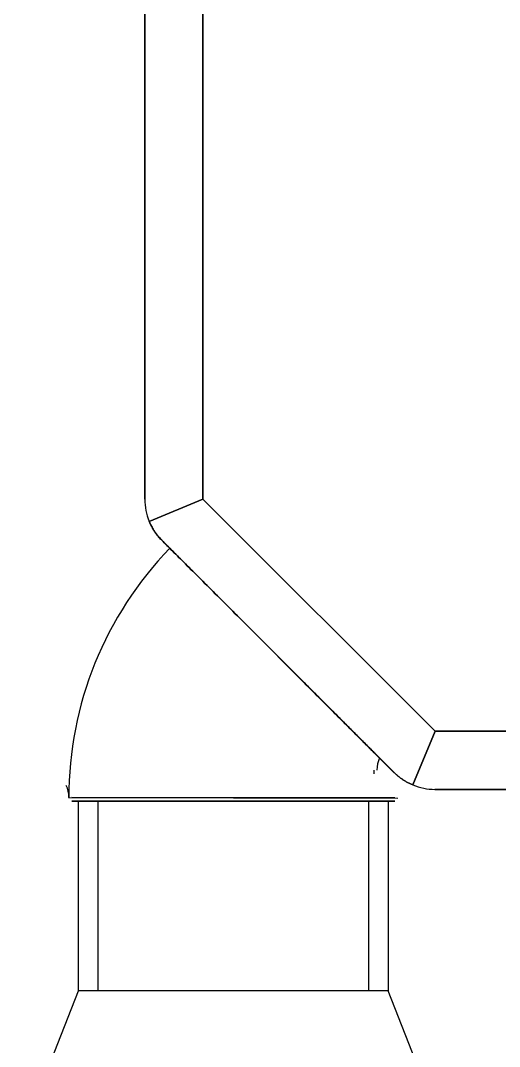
# Model space of a CAD drawing. Header units: millimetres. Extents: x 441156 to 441876, y 4514765 to 4515211.
# Drawn here: x 441308.6171 to 441308.7409, y 4515040.5514 to 4515040.8165 of the extents above; entities that cross this region are included whole.
import ezdxf

# ---------------------------------------------------------------- set-up
doc = ezdxf.new("R2010")
doc.units = ezdxf.units.MM
doc.layers.add('Instalaciones_ventilación_extracción', color=86, linetype='Continuous', lineweight=25)

msp = doc.modelspace()

# ---------------------------------------------------------------- linework, layer by layer
at = {"layer": 'Instalaciones_ventilación_extracción'}
for p, q in [((441308.6492428565, 4515040.692801679, -5.307373326944943e-07), (441308.6492428565, 4515040.952801679, -5.307373326944943e-07)), ((441308.6492428565, 4515040.952801679, -5.307373326944943e-07), (441308.6492428565, 4515040.692801679, -5.307373326944943e-07)), ((441308.6642428561, 4515040.692807577, -5.307373326944943e-07), (441308.6642428561, 4515040.952795782, -5.307373326944943e-07)), ((441308.6642428561, 4515040.952795782, -5.307373326944943e-07), (441308.6642428561, 4515040.692807577, -5.307373326944943e-07)), ((441308.6642428561, 4515040.692807577, -5.307373326944943e-07), (441308.6503825792, 4515040.687066462, -5.307373326944943e-07)), ((441308.6503825792, 4515040.687066462, -5.307373326944943e-07), (441308.6642428561, 4515040.692807577, -5.307373326944943e-07)), ((441308.7242487529, 4515040.632801679, -5.307373326944943e-07), (441308.6642428561, 4515040.692807577, -5.307373326944943e-07)), ((441308.6642428561, 4515040.692807577, -5.307373326944943e-07), (441308.7242487529, 4515040.632801679, -5.307373326944943e-07)), ((441308.6503357514, 4515040.687180951, -5.307373326944943e-07), (441308.6503320895, 4515040.687190031, -5.307373326944943e-07)), ((441308.6503320895, 4515040.687190031, -5.307373326944943e-07), (441308.6503369724, 4515040.687177946, -5.307373326944943e-07)), ((441308.650346768, 4515040.687153745, -5.307373326944943e-07), (441308.6503357514, 4515040.687180951, -5.307373326944943e-07)), ((441308.6503369724, 4515040.687177946, -5.307373326944943e-07), (441308.650351651, 4515040.687141752, -5.307373326944943e-07)), ((441308.6503652315, 4515040.687108533, -5.307373326944943e-07), (441308.650346768, 4515040.687153745, -5.307373326944943e-07)), ((441308.650351651, 4515040.687141752, -5.307373326944943e-07), (441308.6503762938, 4515040.687081663, -5.307373326944943e-07)), ((441308.6503912629, 4515040.6870455, -5.307373326944943e-07), (441308.6503652315, 4515040.687108533, -5.307373326944943e-07)), ((441308.6503762938, 4515040.687081663, -5.307373326944943e-07), (441308.650411115, 4515040.686997938, -5.307373326944943e-07)), ((441308.6503825811, 4515040.687066465, -5.307373326944943e-07), (441308.6504674497, 4515040.686865492, -5.307373326944943e-07)), ((441308.6504674497, 4515040.686865492, -5.307373326944943e-07), (441308.6503825811, 4515040.687066465, -5.307373326944943e-07)), ((441308.6504250308, 4515040.686964826, -5.307373326944943e-07), (441308.6503912629, 4515040.6870455, -5.307373326944943e-07)), ((441308.650411115, 4515040.686997938, -5.307373326944943e-07), (441308.650456327, 4515040.68689105, -5.307373326944943e-07)), ((441308.6504665808, 4515040.686866819, -5.307373326944943e-07), (441308.6504250308, 4515040.686964826, -5.307373326944943e-07)), ((441308.650456327, 4515040.68689105, -5.307373326944943e-07), (441308.650512387, 4515040.686761671, -5.307373326944943e-07)), ((441308.6505163088, 4515040.686752027, -5.307373326944943e-07), (441308.6504665808, 4515040.686866819, -5.307373326944943e-07)), ((441308.6504674497, 4515040.686865492, -5.307373326944943e-07), (441308.6505546234, 4515040.686667203, -5.307373326944943e-07)), ((441308.6505546234, 4515040.686667203, -5.307373326944943e-07), (441308.6504674497, 4515040.686865492, -5.307373326944943e-07)), ((441308.650512387, 4515040.686761671, -5.307373326944943e-07), (441308.650579892, 4515040.686610486, -5.307373326944943e-07)), ((441308.6505745975, 4515040.686620954, -5.307373326944943e-07), (441308.6505163088, 4515040.686752027, -5.307373326944943e-07)), ((441308.6505546234, 4515040.686667203, -5.307373326944943e-07), (441308.6506441011, 4515040.686471418, -5.307373326944943e-07)), ((441308.6506441011, 4515040.686471418, -5.307373326944943e-07), (441308.6505546234, 4515040.686667203, -5.307373326944943e-07)), ((441308.6506418734, 4515040.686474134, -5.307373326944943e-07), (441308.6505745975, 4515040.686620954, -5.307373326944943e-07)), ((441308.650579892, 4515040.686610486, -5.307373326944943e-07), (441308.6506593907, 4515040.686438215, -5.307373326944943e-07)), ((441308.6507185492, 4515040.686312101, -5.307373326944943e-07), (441308.6506418734, 4515040.686474134, -5.307373326944943e-07)), ((441308.6506441011, 4515040.686471418, -5.307373326944943e-07), (441308.6507357153, 4515040.686278272, -5.307373326944943e-07)), ((441308.6507357153, 4515040.686278272, -5.307373326944943e-07), (441308.6506441011, 4515040.686471418, -5.307373326944943e-07)), ((441308.6506593907, 4515040.686438215, -5.307373326944943e-07), (441308.650751477, 4515040.686245527, -5.307373326944943e-07)), ((441308.6508050206, 4515040.686135404, -5.307373326944943e-07), (441308.6507185492, 4515040.686312101, -5.307373326944943e-07)), ((441308.6507357153, 4515040.686278272, -5.307373326944943e-07), (441308.6508293272, 4515040.686087904, -5.307373326944943e-07)), ((441308.6508293272, 4515040.686087904, -5.307373326944943e-07), (441308.6507357153, 4515040.686278272, -5.307373326944943e-07)), ((441308.650751477, 4515040.686245527, -5.307373326944943e-07), (441308.6508565954, 4515040.686033475, -5.307373326944943e-07)), ((441308.6509017152, 4515040.685944547, -5.307373326944943e-07), (441308.6508050206, 4515040.686135404, -5.307373326944943e-07)), ((441308.6508293272, 4515040.686087904, -5.307373326944943e-07), (441308.650924771, 4515040.685900465, -5.307373326944943e-07)), ((441308.650924771, 4515040.685900465, -5.307373326944943e-07), (441308.6508293272, 4515040.686087904, -5.307373326944943e-07)), ((441308.6508565954, 4515040.686033475, -5.307373326944943e-07), (441308.6509749116, 4515040.685804258, -5.307373326944943e-07)), ((441308.6510090147, 4515040.68574008, -5.307373326944943e-07), (441308.6509017152, 4515040.685944547, -5.307373326944943e-07)), ((441308.650924771, 4515040.685900465, -5.307373326944943e-07), (441308.6510218931, 4515040.685716107, -5.307373326944943e-07)), ((441308.6510218931, 4515040.685716107, -5.307373326944943e-07), (441308.650924771, 4515040.685900465, -5.307373326944943e-07)), ((441308.6509749116, 4515040.685804258, -5.307373326944943e-07), (441308.651106961, 4515040.685559263, -5.307373326944943e-07)), ((441308.6511273775, 4515040.685522595, -5.307373326944943e-07), (441308.6510090147, 4515040.68574008, -5.307373326944943e-07)), ((441308.6510218931, 4515040.685716107, -5.307373326944943e-07), (441308.6511205565, 4515040.685534971, -5.307373326944943e-07)), ((441308.6511205565, 4515040.685534971, -5.307373326944943e-07), (441308.6510218931, 4515040.685716107, -5.307373326944943e-07)), ((441308.651106961, 4515040.685559263, -5.307373326944943e-07), (441308.6512533239, 4515040.685299832, -5.307373326944943e-07)), ((441308.6511205565, 4515040.685534971, -5.307373326944943e-07), (441308.6512205786, 4515040.685357206, -5.307373326944943e-07)), ((441308.6512205786, 4515040.685357206, -5.307373326944943e-07), (441308.6511205565, 4515040.685534971, -5.307373326944943e-07)), ((441308.6512573668, 4515040.685292982, -5.307373326944943e-07), (441308.6511273775, 4515040.685522595, -5.307373326944943e-07)), ((441308.6512205786, 4515040.685357206, -5.307373326944943e-07), (441308.6513217901, 4515040.685182936, -5.307373326944943e-07)), ((441308.6513217901, 4515040.685182936, -5.307373326944943e-07), (441308.6512205786, 4515040.685357206, -5.307373326944943e-07)), ((441308.6512533239, 4515040.685299832, -5.307373326944943e-07), (441308.6514145936, 4515040.685027234, -5.307373326944943e-07)), ((441308.6513996096, 4515040.685052015, -5.307373326944943e-07), (441308.6512573668, 4515040.685292982, -5.307373326944943e-07)), ((441308.6513217901, 4515040.685182936, -5.307373326944943e-07), (441308.6514239935, 4515040.685012266, -5.307373326944943e-07)), ((441308.6514239935, 4515040.685012266, -5.307373326944943e-07), (441308.6513217901, 4515040.685182936, -5.307373326944943e-07)), ((441308.6515547456, 4515040.684800489, -5.307373326944943e-07), (441308.6513996096, 4515040.685052015, -5.307373326944943e-07)), ((441308.6514145936, 4515040.685027234, -5.307373326944943e-07), (441308.6515913363, 4515040.68474281, -5.307373326944943e-07)), ((441308.6514239935, 4515040.685012266, -5.307373326944943e-07), (441308.6515269437, 4515040.684845304, -5.307373326944943e-07)), ((441308.6515269437, 4515040.684845304, -5.307373326944943e-07), (441308.6514239935, 4515040.685012266, -5.307373326944943e-07)), ((441308.6515269437, 4515040.684845304, -5.307373326944943e-07), (441308.6516304751, 4515040.684682188, -5.307373326944943e-07)), ((441308.6516304751, 4515040.684682188, -5.307373326944943e-07), (441308.6515269437, 4515040.684845304, -5.307373326944943e-07)), ((441308.6517233708, 4515040.684539182, -5.307373326944943e-07), (441308.6515547456, 4515040.684800489, -5.307373326944943e-07)), ((441308.6515913363, 4515040.68474281, -5.307373326944943e-07), (441308.651784162, 4515040.684447858, -5.307373326944943e-07)), ((441308.6516304751, 4515040.684682188, -5.307373326944943e-07), (441308.6517343567, 4515040.684523008, -5.307373326944943e-07)), ((441308.6517343567, 4515040.684523008, -5.307373326944943e-07), (441308.6516304751, 4515040.684682188, -5.307373326944943e-07)), ((441308.6519061252, 4515040.684268857, -5.307373326944943e-07), (441308.6517233708, 4515040.684539182, -5.307373326944943e-07)), ((441308.6517343567, 4515040.684523008, -5.307373326944943e-07), (441308.651838391, 4515040.684367887, -5.307373326944943e-07)), ((441308.651838391, 4515040.684367887, -5.307373326944943e-07), (441308.6517343567, 4515040.684523008, -5.307373326944943e-07)), ((441308.651784162, 4515040.684447858, -5.307373326944943e-07), (441308.65199365, 4515040.684143675, -5.307373326944943e-07)), ((441308.651838391, 4515040.684367887, -5.307373326944943e-07), (441308.6519423648, 4515040.684216917, -5.307373326944943e-07)), ((441308.6519423648, 4515040.684216917, -5.307373326944943e-07), (441308.651838391, 4515040.684367887, -5.307373326944943e-07)), ((441308.6521036345, 4515040.683990293, -5.307373326944943e-07), (441308.6519061252, 4515040.684268857, -5.307373326944943e-07)), ((441308.6519423648, 4515040.684216917, -5.307373326944943e-07), (441308.6520467046, 4515040.684069394, -5.307373326944943e-07)), ((441308.6520467046, 4515040.684069394, -5.307373326944943e-07), (441308.6519423648, 4515040.684216917, -5.307373326944943e-07)), ((441308.65199365, 4515040.684143675, -5.307373326944943e-07), (441308.6522203795, 4515040.683831587, -5.307373326944943e-07)), ((441308.6520467046, 4515040.684069394, -5.307373326944943e-07), (441308.652151456, 4515040.683924985, -5.307373326944943e-07)), ((441308.652151456, 4515040.683924985, -5.307373326944943e-07), (441308.6520467046, 4515040.684069394, -5.307373326944943e-07)), ((441308.6523165255, 4515040.683704282, -5.307373326944943e-07), (441308.6521036345, 4515040.683990293, -5.307373326944943e-07)), ((441308.652151456, 4515040.683924985, -5.307373326944943e-07), (441308.6522563444, 4515040.683783918, -5.307373326944943e-07)), ((441308.6522563444, 4515040.683783918, -5.307373326944943e-07), (441308.652151456, 4515040.683924985, -5.307373326944943e-07)), ((441308.6522203795, 4515040.683831587, -5.307373326944943e-07), (441308.6524649169, 4515040.683512892, -5.307373326944943e-07)), ((441308.6522563444, 4515040.683783918, -5.307373326944943e-07), (441308.6523610502, 4515040.68364639, -5.307373326944943e-07)), ((441308.6523610502, 4515040.68364639, -5.307373326944943e-07), (441308.6522563444, 4515040.683783918, -5.307373326944943e-07)), ((441308.6525454986, 4515040.68341168, -5.307373326944943e-07), (441308.6523165255, 4515040.683704282, -5.307373326944943e-07)), ((441308.6523610502, 4515040.68364639, -5.307373326944943e-07), (441308.652465268, 4515040.683512663, -5.307373326944943e-07)), ((441308.652465268, 4515040.683512663, -5.307373326944943e-07), (441308.6523610502, 4515040.68364639, -5.307373326944943e-07)), ((441308.6524649169, 4515040.683512892, -5.307373326944943e-07), (441308.6527278721, 4515040.683188901, -5.307373326944943e-07)), ((441308.652465268, 4515040.683512663, -5.307373326944943e-07), (441308.6525687072, 4515040.683382917, -5.307373326944943e-07)), ((441308.6525687072, 4515040.683382917, -5.307373326944943e-07), (441308.652465268, 4515040.683512663, -5.307373326944943e-07)), ((441308.652791257, 4515040.683113492, -5.307373326944943e-07), (441308.6525454986, 4515040.68341168, -5.307373326944943e-07)), ((441308.6525687072, 4515040.683382917, -5.307373326944943e-07), (441308.6526710484, 4515040.683257398, -5.307373326944943e-07)), ((441308.6526710484, 4515040.683257398, -5.307373326944943e-07), (441308.6525687072, 4515040.683382917, -5.307373326944943e-07)), ((441308.6526710484, 4515040.683257398, -5.307373326944943e-07), (441308.6527720466, 4515040.683136258, -5.307373326944943e-07)), ((441308.6527720466, 4515040.683136258, -5.307373326944943e-07), (441308.6526710484, 4515040.683257398, -5.307373326944943e-07)), ((441308.6527278721, 4515040.683188901, -5.307373326944943e-07), (441308.6530098235, 4515040.682860914, -5.307373326944943e-07)), ((441308.6527720466, 4515040.683136258, -5.307373326944943e-07), (441308.6528716711, 4515040.683019239, -5.307373326944943e-07)), ((441308.6528716711, 4515040.683019239, -5.307373326944943e-07), (441308.6527720466, 4515040.683136258, -5.307373326944943e-07)), ((441308.653054486, 4515040.682810651, -5.307373326944943e-07), (441308.652791257, 4515040.683113492, -5.307373326944943e-07)), ((441308.6528716711, 4515040.683019239, -5.307373326944943e-07), (441308.6529698911, 4515040.682906217, -5.307373326944943e-07)), ((441308.6529698911, 4515040.682906217, -5.307373326944943e-07), (441308.6528716711, 4515040.683019239, -5.307373326944943e-07)), ((441308.6529698911, 4515040.682906217, -5.307373326944943e-07), (441308.653066419, 4515040.682797315, -5.307373326944943e-07)), ((441308.653066419, 4515040.682797315, -5.307373326944943e-07), (441308.6529698911, 4515040.682906217, -5.307373326944943e-07)), ((441308.6530098235, 4515040.682860914, -5.307373326944943e-07), (441308.6533120088, 4515040.682529554, -5.307373326944943e-07)), ((441308.6533359195, 4515040.682504163, -5.307373326944943e-07), (441308.653054486, 4515040.682810651, -5.307373326944943e-07)), ((441308.653066419, 4515040.682797315, -5.307373326944943e-07), (441308.6531603056, 4515040.682693418, -5.307373326944943e-07)), ((441308.6531603056, 4515040.682693418, -5.307373326944943e-07), (441308.653066419, 4515040.682797315, -5.307373326944943e-07)), ((441308.6531603056, 4515040.682693418, -5.307373326944943e-07), (441308.6532508665, 4515040.682594999, -5.307373326944943e-07)), ((441308.6532508665, 4515040.682594999, -5.307373326944943e-07), (441308.6531603056, 4515040.682693418, -5.307373326944943e-07)), ((441308.6532508665, 4515040.682594999, -5.307373326944943e-07), (441308.6533353552, 4515040.682504773, -5.307373326944943e-07)), ((441308.6533353552, 4515040.682504773, -5.307373326944943e-07), (441308.6532508665, 4515040.682594999, -5.307373326944943e-07)), ((441308.6533120088, 4515040.682529554, -5.307373326944943e-07), (441308.653636258, 4515040.682195081, -5.307373326944943e-07)), ((441308.6533353552, 4515040.682504773, -5.307373326944943e-07), (441308.6533891269, 4515040.682448102, -5.307373326944943e-07)), ((441308.6533891269, 4515040.682448102, -5.307373326944943e-07), (441308.6533353552, 4515040.682504773, -5.307373326944943e-07)), ((441308.653636258, 4515040.682195081, -5.307373326944943e-07), (441308.6533359195, 4515040.682504163, -5.307373326944943e-07)), ((441308.6533891213, 4515040.682448108, -5.307373326944943e-07), (441308.7138892849, 4515040.621947944, -5.307373326944943e-07)), ((441308.7138892849, 4515040.621947944, -5.307373326944943e-07), (441308.6533891213, 4515040.682448108, -5.307373326944943e-07)), ((441308.6536362543, 4515040.682195078, -5.307373326944943e-07), (441308.7136362539, 4515040.622195077, -5.307373326944943e-07)), ((441308.7136362539, 4515040.622195077, -5.307373326944943e-07), (441308.6536362543, 4515040.682195078, -5.307373326944943e-07)), ((441308.6539549231, 4515040.681876416, -5.307373326944943e-07), (441308.6536363651, 4515040.682194959, -5.307373326944943e-07)), ((441308.6536363651, 4515040.682194959, -5.307373326944943e-07), (441308.6539549231, 4515040.681876416, -5.307373326944943e-07)), ((441308.6542852912, 4515040.681546033, -5.307373326944943e-07), (441308.6539549231, 4515040.681876416, -5.307373326944943e-07)), ((441308.6539549231, 4515040.681876416, -5.307373326944943e-07), (441308.6542852912, 4515040.681546033, -5.307373326944943e-07)), ((441308.6546269506, 4515040.681204374, -5.307373326944943e-07), (441308.6542852912, 4515040.681546033, -5.307373326944943e-07)), ((441308.6542852912, 4515040.681546033, -5.307373326944943e-07), (441308.6546269506, 4515040.681204374, -5.307373326944943e-07)), ((441308.6549792755, 4515040.680852064, -5.307373326944943e-07), (441308.6546269506, 4515040.681204374, -5.307373326944943e-07)), ((441308.6546269506, 4515040.681204374, -5.307373326944943e-07), (441308.6549792755, 4515040.680852064, -5.307373326944943e-07)), ((441308.6553413821, 4515040.680489957, -5.307373326944943e-07), (441308.6549792755, 4515040.680852064, -5.307373326944943e-07)), ((441308.6549792755, 4515040.680852064, -5.307373326944943e-07), (441308.6553413821, 4515040.680489957, -5.307373326944943e-07)), ((441308.6557123539, 4515040.680118971, -5.307373326944943e-07), (441308.6553413821, 4515040.680489957, -5.307373326944943e-07)), ((441308.6553413821, 4515040.680489957, -5.307373326944943e-07), (441308.6557123539, 4515040.680118971, -5.307373326944943e-07)), ((441308.6560912597, 4515040.679740064, -5.307373326944943e-07), (441308.6557123539, 4515040.680118971, -5.307373326944943e-07)), ((441308.6557123539, 4515040.680118971, -5.307373326944943e-07), (441308.6560912597, 4515040.679740064, -5.307373326944943e-07)), ((441308.65647717, 4515040.679354155, -5.307373326944943e-07), (441308.6560912597, 4515040.679740064, -5.307373326944943e-07)), ((441308.6560912597, 4515040.679740064, -5.307373326944943e-07), (441308.65647717, 4515040.679354155, -5.307373326944943e-07)), ((441308.6568690463, 4515040.678962293, -5.307373326944943e-07), (441308.65647717, 4515040.679354155, -5.307373326944943e-07)), ((441308.65647717, 4515040.679354155, -5.307373326944943e-07), (441308.6568690463, 4515040.678962293, -5.307373326944943e-07)), ((441308.6572656072, 4515040.678565732, -5.307373326944943e-07), (441308.6568690463, 4515040.678962293, -5.307373326944943e-07)), ((441308.6568690463, 4515040.678962293, -5.307373326944943e-07), (441308.6572656072, 4515040.678565732, -5.307373326944943e-07)), ((441308.6576655851, 4515040.678165738, -5.307373326944943e-07), (441308.6572656072, 4515040.678565732, -5.307373326944943e-07)), ((441308.6572656072, 4515040.678565732, -5.307373326944943e-07), (441308.6576655851, 4515040.678165738, -5.307373326944943e-07)), ((441308.6580677311, 4515040.677763593, -5.307373326944943e-07), (441308.6576655851, 4515040.678165738, -5.307373326944943e-07)), ((441308.6576655851, 4515040.678165738, -5.307373326944943e-07), (441308.6580677311, 4515040.677763593, -5.307373326944943e-07)), ((441308.6584719968, 4515040.677359327, -5.307373326944943e-07), (441308.6580677311, 4515040.677763593, -5.307373326944943e-07)), ((441308.6580677311, 4515040.677763593, -5.307373326944943e-07), (441308.6584719968, 4515040.677359327, -5.307373326944943e-07)), ((441308.6588886845, 4515040.67694264, -5.307373326944943e-07), (441308.6584719968, 4515040.677359327, -5.307373326944943e-07)), ((441308.6584719968, 4515040.677359327, -5.307373326944943e-07), (441308.6588886845, 4515040.67694264, -5.307373326944943e-07)), ((441308.6593198059, 4515040.676511518, -5.307373326944943e-07), (441308.6588886845, 4515040.67694264, -5.307373326944943e-07)), ((441308.6588886845, 4515040.67694264, -5.307373326944943e-07), (441308.6593198059, 4515040.676511518, -5.307373326944943e-07)), ((441308.6597646456, 4515040.676066678, -5.307373326944943e-07), (441308.6593198059, 4515040.676511518, -5.307373326944943e-07)), ((441308.6593198059, 4515040.676511518, -5.307373326944943e-07), (441308.6597646456, 4515040.676066678, -5.307373326944943e-07)), ((441308.6602225163, 4515040.675608808, -5.307373326944943e-07), (441308.6597646456, 4515040.676066678, -5.307373326944943e-07)), ((441308.6597646456, 4515040.676066678, -5.307373326944943e-07), (441308.6602225163, 4515040.675608808, -5.307373326944943e-07)), ((441308.6606927001, 4515040.675138623, -5.307373326944943e-07), (441308.6602225163, 4515040.675608808, -5.307373326944943e-07)), ((441308.6602225163, 4515040.675608808, -5.307373326944943e-07), (441308.6606927001, 4515040.675138623, -5.307373326944943e-07)), ((441308.6611743746, 4515040.674656965, -5.307373326944943e-07), (441308.6606927001, 4515040.675138623, -5.307373326944943e-07)), ((441308.6606927001, 4515040.675138623, -5.307373326944943e-07), (441308.6611743746, 4515040.674656965, -5.307373326944943e-07)), ((441308.661666532, 4515040.674164793, -5.307373326944943e-07), (441308.6611743746, 4515040.674656965, -5.307373326944943e-07)), ((441308.6611743746, 4515040.674656965, -5.307373326944943e-07), (441308.661666532, 4515040.674164793, -5.307373326944943e-07)), ((441308.6621682252, 4515040.673663114, -5.307373326944943e-07), (441308.661666532, 4515040.674164793, -5.307373326944943e-07)), ((441308.661666532, 4515040.674164793, -5.307373326944943e-07), (441308.6621682252, 4515040.673663114, -5.307373326944943e-07)), ((441308.6626784335, 4515040.673152891, -5.307373326944943e-07), (441308.6621682252, 4515040.673663114, -5.307373326944943e-07)), ((441308.6621682252, 4515040.673663114, -5.307373326944943e-07), (441308.6626784335, 4515040.673152891, -5.307373326944943e-07)), ((441308.6631962098, 4515040.672635114, -5.307373326944943e-07), (441308.6626784335, 4515040.673152891, -5.307373326944943e-07)), ((441308.6626784335, 4515040.673152891, -5.307373326944943e-07), (441308.6631962098, 4515040.672635114, -5.307373326944943e-07)), ((441308.6637204866, 4515040.672110853, -5.307373326944943e-07), (441308.6631962098, 4515040.672635114, -5.307373326944943e-07)), ((441308.6631962098, 4515040.672635114, -5.307373326944943e-07), (441308.6637204866, 4515040.672110853, -5.307373326944943e-07)), ((441308.6642500124, 4515040.671581327, -5.307373326944943e-07), (441308.6637204866, 4515040.672110853, -5.307373326944943e-07)), ((441308.6637204866, 4515040.672110853, -5.307373326944943e-07), (441308.6642500124, 4515040.671581327, -5.307373326944943e-07)), ((441308.6647835662, 4515040.671047773, -5.307373326944943e-07), (441308.6642500124, 4515040.671581327, -5.307373326944943e-07)), ((441308.6642500124, 4515040.671581327, -5.307373326944943e-07), (441308.6647835662, 4515040.671047773, -5.307373326944943e-07)), ((441308.665319913, 4515040.670511412, -5.307373326944943e-07), (441308.6647835662, 4515040.671047773, -5.307373326944943e-07)), ((441308.6647835662, 4515040.671047773, -5.307373326944943e-07), (441308.665319913, 4515040.670511412, -5.307373326944943e-07)), ((441308.6658578161, 4515040.669973508, -5.307373326944943e-07), (441308.665319913, 4515040.670511412, -5.307373326944943e-07)), ((441308.665319913, 4515040.670511412, -5.307373326944943e-07), (441308.6658578161, 4515040.669973508, -5.307373326944943e-07)), ((441308.6663958867, 4515040.669435453, -5.307373326944943e-07), (441308.6658578161, 4515040.669973508, -5.307373326944943e-07)), ((441308.6658578161, 4515040.669973508, -5.307373326944943e-07), (441308.6663958867, 4515040.669435453, -5.307373326944943e-07)), ((441308.666932675, 4515040.668898664, -5.307373326944943e-07), (441308.6663958867, 4515040.669435453, -5.307373326944943e-07)), ((441308.6663958867, 4515040.669435453, -5.307373326944943e-07), (441308.666932675, 4515040.668898664, -5.307373326944943e-07)), ((441308.6674667326, 4515040.668364591, -5.307373326944943e-07), (441308.666932675, 4515040.668898664, -5.307373326944943e-07)), ((441308.666932675, 4515040.668898664, -5.307373326944943e-07), (441308.6674667326, 4515040.668364591, -5.307373326944943e-07)), ((441308.6679966403, 4515040.667834684, -5.307373326944943e-07), (441308.6674667326, 4515040.668364591, -5.307373326944943e-07)), ((441308.6674667326, 4515040.668364591, -5.307373326944943e-07), (441308.6679966403, 4515040.667834684, -5.307373326944943e-07)), ((441308.6685286071, 4515040.667302732, -5.307373326944943e-07), (441308.6679966403, 4515040.667834684, -5.307373326944943e-07)), ((441308.6679966403, 4515040.667834684, -5.307373326944943e-07), (441308.6685286071, 4515040.667302732, -5.307373326944943e-07)), ((441308.66907359, 4515040.666757749, -5.307373326944943e-07), (441308.6685286071, 4515040.667302732, -5.307373326944943e-07)), ((441308.6685286071, 4515040.667302732, -5.307373326944943e-07), (441308.66907359, 4515040.666757749, -5.307373326944943e-07)), ((441308.669630628, 4515040.666200711, -5.307373326944943e-07), (441308.66907359, 4515040.666757749, -5.307373326944943e-07)), ((441308.66907359, 4515040.666757749, -5.307373326944943e-07), (441308.669630628, 4515040.666200711, -5.307373326944943e-07)), ((441308.6701985904, 4515040.665632749, -5.307373326944943e-07), (441308.669630628, 4515040.666200711, -5.307373326944943e-07)), ((441308.669630628, 4515040.666200711, -5.307373326944943e-07), (441308.6701985904, 4515040.665632749, -5.307373326944943e-07)), ((441308.6707763336, 4515040.66505499, -5.307373326944943e-07), (441308.6701985904, 4515040.665632749, -5.307373326944943e-07)), ((441308.6701985904, 4515040.665632749, -5.307373326944943e-07), (441308.6707763336, 4515040.66505499, -5.307373326944943e-07)), ((441308.6713627288, 4515040.664468595, -5.307373326944943e-07), (441308.6707763336, 4515040.66505499, -5.307373326944943e-07)), ((441308.6707763336, 4515040.66505499, -5.307373326944943e-07), (441308.6713627288, 4515040.664468595, -5.307373326944943e-07)), ((441308.6719565251, 4515040.663874799, -5.307373326944943e-07), (441308.6713627288, 4515040.664468595, -5.307373326944943e-07)), ((441308.6713627288, 4515040.664468595, -5.307373326944943e-07), (441308.6719565251, 4515040.663874799, -5.307373326944943e-07)), ((441308.6725564701, 4515040.663274869, -5.307373326944943e-07), (441308.6719565251, 4515040.663874799, -5.307373326944943e-07)), ((441308.6719565251, 4515040.663874799, -5.307373326944943e-07), (441308.6725564701, 4515040.663274869, -5.307373326944943e-07)), ((441308.6731612821, 4515040.662670041, -5.307373326944943e-07), (441308.6725564701, 4515040.663274869, -5.307373326944943e-07)), ((441308.6725564701, 4515040.663274869, -5.307373326944943e-07), (441308.6731612821, 4515040.662670041, -5.307373326944943e-07)), ((441308.6737697264, 4515040.662061597, -5.307373326944943e-07), (441308.6731612821, 4515040.662670041, -5.307373326944943e-07)), ((441308.6731612821, 4515040.662670041, -5.307373326944943e-07), (441308.6737697264, 4515040.662061597, -5.307373326944943e-07)), ((441308.6743805669, 4515040.661450758, -5.307373326944943e-07), (441308.6737697264, 4515040.662061597, -5.307373326944943e-07)), ((441308.6737697264, 4515040.662061597, -5.307373326944943e-07), (441308.6743805669, 4515040.661450758, -5.307373326944943e-07)), ((441308.6749925203, 4515040.660838803, -5.307373326944943e-07), (441308.6743805669, 4515040.661450758, -5.307373326944943e-07)), ((441308.6743805669, 4515040.661450758, -5.307373326944943e-07), (441308.6749925203, 4515040.660838803, -5.307373326944943e-07)), ((441308.6756042297, 4515040.660227094, -5.307373326944943e-07), (441308.6749925203, 4515040.660838803, -5.307373326944943e-07)), ((441308.6749925203, 4515040.660838803, -5.307373326944943e-07), (441308.6756042297, 4515040.660227094, -5.307373326944943e-07)), ((441308.6762143522, 4515040.659616971, -5.307373326944943e-07), (441308.6756042297, 4515040.660227094, -5.307373326944943e-07)), ((441308.6756042297, 4515040.660227094, -5.307373326944943e-07), (441308.6762143522, 4515040.659616971, -5.307373326944943e-07)), ((441308.6768215456, 4515040.659009794, -5.307373326944943e-07), (441308.6762143522, 4515040.659616971, -5.307373326944943e-07)), ((441308.6762143522, 4515040.659616971, -5.307373326944943e-07), (441308.6768215456, 4515040.659009794, -5.307373326944943e-07)), ((441308.6774244205, 4515040.658406904, -5.307373326944943e-07), (441308.6768215456, 4515040.659009794, -5.307373326944943e-07)), ((441308.6768215456, 4515040.659009794, -5.307373326944943e-07), (441308.6774244205, 4515040.658406904, -5.307373326944943e-07)), ((441308.678021619, 4515040.65780972, -5.307373326944943e-07), (441308.6774244205, 4515040.658406904, -5.307373326944943e-07)), ((441308.6774244205, 4515040.658406904, -5.307373326944943e-07), (441308.678021619, 4515040.65780972, -5.307373326944943e-07)), ((441308.6786117376, 4515040.657219602, -5.307373326944943e-07), (441308.678021619, 4515040.65780972, -5.307373326944943e-07)), ((441308.678021619, 4515040.65780972, -5.307373326944943e-07), (441308.6786117376, 4515040.657219602, -5.307373326944943e-07)), ((441308.6791933718, 4515040.656637953, -5.307373326944943e-07), (441308.6786117376, 4515040.657219602, -5.307373326944943e-07)), ((441308.6786117376, 4515040.657219602, -5.307373326944943e-07), (441308.6791933718, 4515040.656637953, -5.307373326944943e-07)), ((441308.6797663085, 4515040.656065031, -5.307373326944943e-07), (441308.6791933718, 4515040.656637953, -5.307373326944943e-07)), ((441308.6791933718, 4515040.656637953, -5.307373326944943e-07), (441308.6797663085, 4515040.656065031, -5.307373326944943e-07)), ((441308.6803446626, 4515040.655486661, -5.307373326944943e-07), (441308.6797663085, 4515040.656065031, -5.307373326944943e-07)), ((441308.6797663085, 4515040.656065031, -5.307373326944943e-07), (441308.6803446626, 4515040.655486661, -5.307373326944943e-07)), ((441308.6809319732, 4515040.654899366, -5.307373326944943e-07), (441308.6803446626, 4515040.655486661, -5.307373326944943e-07)), ((441308.6803446626, 4515040.655486661, -5.307373326944943e-07), (441308.6809319732, 4515040.654899366, -5.307373326944943e-07)), ((441308.681526822, 4515040.654304517, -5.307373326944943e-07), (441308.6809319732, 4515040.654899366, -5.307373326944943e-07)), ((441308.6809319732, 4515040.654899366, -5.307373326944943e-07), (441308.681526822, 4515040.654304517, -5.307373326944943e-07)), ((441308.6821278352, 4515040.653703488, -5.307373326944943e-07), (441308.681526822, 4515040.654304517, -5.307373326944943e-07)), ((441308.681526822, 4515040.654304517, -5.307373326944943e-07), (441308.6821278352, 4515040.653703488, -5.307373326944943e-07)), ((441308.68273364, 4515040.653097684, -5.307373326944943e-07), (441308.6821278352, 4515040.653703488, -5.307373326944943e-07)), ((441308.6821278352, 4515040.653703488, -5.307373326944943e-07), (441308.68273364, 4515040.653097684, -5.307373326944943e-07)), ((441308.6833428619, 4515040.652488462, -5.307373326944943e-07), (441308.68273364, 4515040.653097684, -5.307373326944943e-07)), ((441308.68273364, 4515040.653097684, -5.307373326944943e-07), (441308.6833428619, 4515040.652488462, -5.307373326944943e-07)), ((441308.6839541597, 4515040.65187718, -5.307373326944943e-07), (441308.6833428619, 4515040.652488462, -5.307373326944943e-07)), ((441308.6833428619, 4515040.652488462, -5.307373326944943e-07), (441308.6839541597, 4515040.65187718, -5.307373326944943e-07)), ((441308.6845661746, 4515040.651265165, -5.307373326944943e-07), (441308.6839541597, 4515040.65187718, -5.307373326944943e-07)), ((441308.6839541597, 4515040.65187718, -5.307373326944943e-07), (441308.6845661746, 4515040.651265165, -5.307373326944943e-07)), ((441308.6851775785, 4515040.650653761, -5.307373326944943e-07), (441308.6845661746, 4515040.651265165, -5.307373326944943e-07)), ((441308.6845661746, 4515040.651265165, -5.307373326944943e-07), (441308.6851775785, 4515040.650653761, -5.307373326944943e-07)), ((441308.6857870304, 4515040.650044294, -5.307373326944943e-07), (441308.6851775785, 4515040.650653761, -5.307373326944943e-07)), ((441308.6851775785, 4515040.650653761, -5.307373326944943e-07), (441308.6857870304, 4515040.650044294, -5.307373326944943e-07)), ((441308.6863933382, 4515040.649437986, -5.307373326944943e-07), (441308.6857870304, 4515040.650044294, -5.307373326944943e-07)), ((441308.6857870304, 4515040.650044294, -5.307373326944943e-07), (441308.6863933382, 4515040.649437986, -5.307373326944943e-07)), ((441308.6869952361, 4515040.648836087, -5.307373326944943e-07), (441308.6863933382, 4515040.649437986, -5.307373326944943e-07)), ((441308.6863933382, 4515040.649437986, -5.307373326944943e-07), (441308.6869952361, 4515040.648836087, -5.307373326944943e-07)), ((441308.6875915042, 4515040.648239835, -5.307373326944943e-07), (441308.6869952361, 4515040.648836087, -5.307373326944943e-07)), ((441308.6869952361, 4515040.648836087, -5.307373326944943e-07), (441308.6875914735, 4515040.64823985, -5.307373326944943e-07)), ((441308.6875914735, 4515040.64823985, -5.307373326944943e-07), (441308.6881807986, 4515040.647650526, -5.307373326944943e-07)), ((441308.6881807986, 4515040.647650526, -5.307373326944943e-07), (441308.6875915042, 4515040.648239835, -5.307373326944943e-07)), ((441308.6887619597, 4515040.64706938, -5.307373326944943e-07), (441308.6881807986, 4515040.647650526, -5.307373326944943e-07)), ((441308.6881807986, 4515040.647650526, -5.307373326944943e-07), (441308.6887619597, 4515040.64706938, -5.307373326944943e-07)), ((441308.6893337834, 4515040.646497556, -5.307373326944943e-07), (441308.6887619597, 4515040.64706938, -5.307373326944943e-07)), ((441308.6887619597, 4515040.64706938, -5.307373326944943e-07), (441308.6893337834, 4515040.646497556, -5.307373326944943e-07)), ((441308.6898951232, 4515040.6459362, -5.307373326944943e-07), (441308.6893337834, 4515040.646497556, -5.307373326944943e-07)), ((441308.6893337834, 4515040.646497556, -5.307373326944943e-07), (441308.6898951232, 4515040.6459362, -5.307373326944943e-07)), ((441308.690444882, 4515040.645386442, -5.307373326944943e-07), (441308.6898951232, 4515040.6459362, -5.307373326944943e-07)), ((441308.6898951232, 4515040.6459362, -5.307373326944943e-07), (441308.690444882, 4515040.645386442, -5.307373326944943e-07)), ((441308.6909819152, 4515040.644849408, -5.307373326944943e-07), (441308.690444882, 4515040.645386442, -5.307373326944943e-07)), ((441308.690444882, 4515040.645386442, -5.307373326944943e-07), (441308.6909819152, 4515040.644849408, -5.307373326944943e-07)), ((441308.6915106018, 4515040.644320722, -5.307373326944943e-07), (441308.6909819152, 4515040.644849408, -5.307373326944943e-07)), ((441308.6909819152, 4515040.644849408, -5.307373326944943e-07), (441308.6915106018, 4515040.644320722, -5.307373326944943e-07)), ((441308.6920433323, 4515040.643787992, -5.307373326944943e-07), (441308.6915106018, 4515040.644320722, -5.307373326944943e-07)), ((441308.6915106018, 4515040.644320722, -5.307373326944943e-07), (441308.6920433323, 4515040.643787992, -5.307373326944943e-07)), ((441308.6925793429, 4515040.643251982, -5.307373326944943e-07), (441308.6920433323, 4515040.643787992, -5.307373326944943e-07)), ((441308.6920433323, 4515040.643787992, -5.307373326944943e-07), (441308.6925793429, 4515040.643251982, -5.307373326944943e-07)), ((441308.6931172152, 4515040.642714124, -5.307373326944943e-07), (441308.6925793429, 4515040.643251982, -5.307373326944943e-07)), ((441308.6925793429, 4515040.643251982, -5.307373326944943e-07), (441308.6931172152, 4515040.642714124, -5.307373326944943e-07)), ((441308.693655515, 4515040.642175809, -5.307373326944943e-07), (441308.6931172152, 4515040.642714124, -5.307373326944943e-07)), ((441308.6931172152, 4515040.642714124, -5.307373326944943e-07), (441308.693655515, 4515040.642175809, -5.307373326944943e-07)), ((441308.6941928528, 4515040.641638471, -5.307373326944943e-07), (441308.693655515, 4515040.642175809, -5.307373326944943e-07)), ((441308.693655515, 4515040.642175809, -5.307373326944943e-07), (441308.6941928528, 4515040.641638471, -5.307373326944943e-07)), ((441308.6947279637, 4515040.641103376, -5.307373326944943e-07), (441308.6941928528, 4515040.641638471, -5.307373326944943e-07)), ((441308.6941928528, 4515040.641638471, -5.307373326944943e-07), (441308.6947279637, 4515040.641103376, -5.307373326944943e-07)), ((441308.6952596101, 4515040.640571729, -5.307373326944943e-07), (441308.6947279637, 4515040.641103376, -5.307373326944943e-07)), ((441308.6947279637, 4515040.641103376, -5.307373326944943e-07), (441308.6952596101, 4515040.640571729, -5.307373326944943e-07)), ((441308.6957866027, 4515040.640044737, -5.307373326944943e-07), (441308.6952596101, 4515040.640571729, -5.307373326944943e-07)), ((441308.6952596101, 4515040.640571729, -5.307373326944943e-07), (441308.6957866027, 4515040.640044737, -5.307373326944943e-07)), ((441308.6963077057, 4515040.639523618, -5.307373326944943e-07), (441308.6957866027, 4515040.640044737, -5.307373326944943e-07)), ((441308.6957866027, 4515040.640044737, -5.307373326944943e-07), (441308.6963077057, 4515040.639523618, -5.307373326944943e-07)), ((441308.696821805, 4515040.639009534, -5.307373326944943e-07), (441308.6963077057, 4515040.639523618, -5.307373326944943e-07)), ((441308.6963077057, 4515040.639523618, -5.307373326944943e-07), (441308.696821805, 4515040.639009534, -5.307373326944943e-07)), ((441308.697327909, 4515040.63850343, -5.307373326944943e-07), (441308.696821805, 4515040.639009534, -5.307373326944943e-07)), ((441308.696821805, 4515040.639009534, -5.307373326944943e-07), (441308.697327909, 4515040.63850343, -5.307373326944943e-07)), ((441308.6978250555, 4515040.638006284, -5.307373326944943e-07), (441308.697327909, 4515040.63850343, -5.307373326944943e-07)), ((441308.697327909, 4515040.63850343, -5.307373326944943e-07), (441308.6978250555, 4515040.638006284, -5.307373326944943e-07)), ((441308.6983122834, 4515040.637519056, -5.307373326944943e-07), (441308.6978250555, 4515040.638006284, -5.307373326944943e-07)), ((441308.6978250555, 4515040.638006284, -5.307373326944943e-07), (441308.6983122834, 4515040.637519056, -5.307373326944943e-07)), ((441308.6987886167, 4515040.637042707, -5.307373326944943e-07), (441308.6983122834, 4515040.637519056, -5.307373326944943e-07)), ((441308.6983122834, 4515040.637519056, -5.307373326944943e-07), (441308.6987886167, 4515040.637042707, -5.307373326944943e-07)), ((441308.6992531558, 4515040.636578169, -5.307373326944943e-07), (441308.6987886167, 4515040.637042707, -5.307373326944943e-07)), ((441308.6987886167, 4515040.637042707, -5.307373326944943e-07), (441308.6992531558, 4515040.636578169, -5.307373326944943e-07)), ((441308.6997051667, 4515040.636126173, -5.307373326944943e-07), (441308.6992531558, 4515040.636578169, -5.307373326944943e-07)), ((441308.6992531558, 4515040.636578169, -5.307373326944943e-07), (441308.6997051667, 4515040.636126173, -5.307373326944943e-07)), ((441308.7001439332, 4515040.635687406, -5.307373326944943e-07), (441308.6997051667, 4515040.636126173, -5.307373326944943e-07)), ((441308.6997051667, 4515040.636126173, -5.307373326944943e-07), (441308.7001439332, 4515040.635687406, -5.307373326944943e-07)), ((441308.700568784, 4515040.635262541, -5.307373326944943e-07), (441308.7001439332, 4515040.635687406, -5.307373326944943e-07)), ((441308.7001439332, 4515040.635687406, -5.307373326944943e-07), (441308.700568784, 4515040.635262541, -5.307373326944943e-07)), ((441308.700979093, 4515040.634852231, -5.307373326944943e-07), (441308.700568784, 4515040.635262541, -5.307373326944943e-07)), ((441308.700568784, 4515040.635262541, -5.307373326944943e-07), (441308.700979093, 4515040.634852231, -5.307373326944943e-07)), ((441308.7013828856, 4515040.634448454, -5.307373326944943e-07), (441308.700979093, 4515040.634852231, -5.307373326944943e-07)), ((441308.700979093, 4515040.634852231, -5.307373326944943e-07), (441308.7013828856, 4515040.634448454, -5.307373326944943e-07)), ((441308.7017853064, 4515040.634046018, -5.307373326944943e-07), (441308.7013828856, 4515040.634448454, -5.307373326944943e-07)), ((441308.7013828856, 4515040.634448454, -5.307373326944943e-07), (441308.7017853064, 4515040.634046018, -5.307373326944943e-07)), ((441308.7021851325, 4515040.633646192, -5.307373326944943e-07), (441308.7017853064, 4515040.634046018, -5.307373326944943e-07)), ((441308.7017853064, 4515040.634046018, -5.307373326944943e-07), (441308.7021851325, 4515040.633646192, -5.307373326944943e-07)), ((441308.702581128, 4515040.633250211, -5.307373326944943e-07), (441308.7021851325, 4515040.633646192, -5.307373326944943e-07)), ((441308.7021851325, 4515040.633646192, -5.307373326944943e-07), (441308.702581128, 4515040.633250211, -5.307373326944943e-07)), ((441308.7029720432, 4515040.632859296, -5.307373326944943e-07), (441308.702581128, 4515040.633250211, -5.307373326944943e-07)), ((441308.702581128, 4515040.633250211, -5.307373326944943e-07), (441308.7029720432, 4515040.632859296, -5.307373326944943e-07)), ((441308.7033567326, 4515040.632474607, -5.307373326944943e-07), (441308.7029720432, 4515040.632859296, -5.307373326944943e-07)), ((441308.7029720432, 4515040.632859296, -5.307373326944943e-07), (441308.7033567326, 4515040.632474607, -5.307373326944943e-07)), ((441308.7185076381, 4515040.618941402, -5.307373326944943e-07), (441308.7242487529, 4515040.632801679, -5.307373326944943e-07)), ((441308.7242487529, 4515040.632801679, -5.307373326944943e-07), (441308.7185076381, 4515040.618941402, -5.307373326944943e-07)), ((441308.9842369584, 4515040.632801679, -5.307373326944943e-07), (441308.7242487529, 4515040.632801679, -5.307373326944943e-07)), ((441308.7242487529, 4515040.632801679, -5.307373326944943e-07), (441308.9842369584, 4515040.632801679, -5.307373326944943e-07)), ((441308.7037342497, 4515040.63209709, -5.307373326944943e-07), (441308.7033567326, 4515040.632474607, -5.307373326944943e-07)), ((441308.7033567326, 4515040.632474607, -5.307373326944943e-07), (441308.7037342497, 4515040.63209709, -5.307373326944943e-07)), ((441308.7041036961, 4515040.631727643, -5.307373326944943e-07), (441308.7037342497, 4515040.63209709, -5.307373326944943e-07)), ((441308.7037342497, 4515040.63209709, -5.307373326944943e-07), (441308.7041036961, 4515040.631727643, -5.307373326944943e-07)), ((441308.7044641543, 4515040.631367185, -5.307373326944943e-07), (441308.7041036961, 4515040.631727643, -5.307373326944943e-07)), ((441308.7041036961, 4515040.631727643, -5.307373326944943e-07), (441308.7044641543, 4515040.631367185, -5.307373326944943e-07)), ((441308.7048147246, 4515040.631016599, -5.307373326944943e-07), (441308.7044641543, 4515040.631367185, -5.307373326944943e-07)), ((441308.7044641543, 4515040.631367185, -5.307373326944943e-07), (441308.7048147246, 4515040.631016599, -5.307373326944943e-07)), ((441308.7051546601, 4515040.630676663, -5.307373326944943e-07), (441308.7048147246, 4515040.631016599, -5.307373326944943e-07)), ((441308.7048147246, 4515040.631016599, -5.307373326944943e-07), (441308.7051546601, 4515040.630676663, -5.307373326944943e-07)), ((441308.7054834104, 4515040.630347928, -5.307373326944943e-07), (441308.7051546601, 4515040.630676663, -5.307373326944943e-07)), ((441308.7051546601, 4515040.630676663, -5.307373326944943e-07), (441308.7054834104, 4515040.630347928, -5.307373326944943e-07)), ((441308.7058003973, 4515040.630030927, -5.307373326944943e-07), (441308.7054834104, 4515040.630347928, -5.307373326944943e-07)), ((441308.7054834104, 4515040.630347928, -5.307373326944943e-07), (441308.7058003973, 4515040.630030927, -5.307373326944943e-07)), ((441308.7061050999, 4515040.629726239, -5.307373326944943e-07), (441308.7058003973, 4515040.630030927, -5.307373326944943e-07)), ((441308.7058003973, 4515040.630030927, -5.307373326944943e-07), (441308.7061050999, 4515040.629726239, -5.307373326944943e-07)), ((441308.706396955, 4515040.629434384, -5.307373326944943e-07), (441308.7061050999, 4515040.629726239, -5.307373326944943e-07)), ((441308.7061050999, 4515040.629726239, -5.307373326944943e-07), (441308.706396955, 4515040.629434384, -5.307373326944943e-07)), ((441308.7066755499, 4515040.62915579, -5.307373326944943e-07), (441308.706396955, 4515040.629434384, -5.307373326944943e-07)), ((441308.706396955, 4515040.629434384, -5.307373326944943e-07), (441308.7066755499, 4515040.62915579, -5.307373326944943e-07)), ((441308.7069406863, 4515040.628890638, -5.307373326944943e-07), (441308.7066755499, 4515040.62915579, -5.307373326944943e-07)), ((441308.7066755499, 4515040.62915579, -5.307373326944943e-07), (441308.7069406863, 4515040.628890638, -5.307373326944943e-07)), ((441308.7071921965, 4515040.628639127, -5.307373326944943e-07), (441308.7069406863, 4515040.628890638, -5.307373326944943e-07)), ((441308.7069406863, 4515040.628890638, -5.307373326944943e-07), (441308.7071921965, 4515040.628639127, -5.307373326944943e-07)), ((441308.7074298979, 4515040.628401441, -5.307373326944943e-07), (441308.7071921965, 4515040.628639127, -5.307373326944943e-07)), ((441308.7071921965, 4515040.628639127, -5.307373326944943e-07), (441308.7074298979, 4515040.628401441, -5.307373326944943e-07)), ((441308.7076541567, 4515040.628177168, -5.307373326944943e-07), (441308.7074298979, 4515040.628401441, -5.307373326944943e-07)), ((441308.7074298979, 4515040.628401441, -5.307373326944943e-07), (441308.7076541567, 4515040.628177168, -5.307373326944943e-07)), ((441308.7078707097, 4515040.62796063, -5.307373326944943e-07), (441308.7076541567, 4515040.628177168, -5.307373326944943e-07)), ((441308.7076541567, 4515040.628177168, -5.307373326944943e-07), (441308.7078707097, 4515040.62796063, -5.307373326944943e-07)), ((441308.7080802582, 4515040.627751081, -5.307373326944943e-07), (441308.7078707097, 4515040.62796063, -5.307373326944943e-07)), ((441308.7078707097, 4515040.62796063, -5.307373326944943e-07), (441308.7080802582, 4515040.627751081, -5.307373326944943e-07)), ((441308.7082818578, 4515040.627549467, -5.307373326944943e-07), (441308.7080802582, 4515040.627751081, -5.307373326944943e-07)), ((441308.7080802582, 4515040.627751081, -5.307373326944943e-07), (441308.7082818578, 4515040.627549467, -5.307373326944943e-07)), ((441308.7084745457, 4515040.627356779, -5.307373326944943e-07), (441308.7082818578, 4515040.627549467, -5.307373326944943e-07)), ((441308.7082818578, 4515040.627549467, -5.307373326944943e-07), (441308.7084745457, 4515040.627356779, -5.307373326944943e-07)), ((441308.7086573615, 4515040.627173963, -5.307373326944943e-07), (441308.7084745457, 4515040.627356779, -5.307373326944943e-07)), ((441308.7084745457, 4515040.627356779, -5.307373326944943e-07), (441308.7086573615, 4515040.627173963, -5.307373326944943e-07)), ((441308.7088295565, 4515040.627001783, -5.307373326944943e-07), (441308.7086573615, 4515040.627173963, -5.307373326944943e-07)), ((441308.7086573615, 4515040.627173963, -5.307373326944943e-07), (441308.7088295565, 4515040.627001783, -5.307373326944943e-07)), ((441308.7089905217, 4515040.626840803, -5.307373326944943e-07), (441308.7088295565, 4515040.627001783, -5.307373326944943e-07)), ((441308.7088295565, 4515040.627001783, -5.307373326944943e-07), (441308.7089905217, 4515040.626840803, -5.307373326944943e-07)), ((441308.7091397223, 4515040.626691617, -5.307373326944943e-07), (441308.7089905217, 4515040.626840803, -5.307373326944943e-07)), ((441308.7089905217, 4515040.626840803, -5.307373326944943e-07), (441308.7091397223, 4515040.626691617, -5.307373326944943e-07)), ((441308.7092765625, 4515040.626554777, -5.307373326944943e-07), (441308.7091397223, 4515040.626691617, -5.307373326944943e-07)), ((441308.7091397223, 4515040.626691617, -5.307373326944943e-07), (441308.7092765625, 4515040.626554777, -5.307373326944943e-07)), ((441308.7094005094, 4515040.626430814, -5.307373326944943e-07), (441308.7092765625, 4515040.626554777, -5.307373326944943e-07)), ((441308.7092765625, 4515040.626554777, -5.307373326944943e-07), (441308.7094005094, 4515040.626430814, -5.307373326944943e-07)), ((441308.7095112884, 4515040.626320035, -5.307373326944943e-07), (441308.7094005094, 4515040.626430814, -5.307373326944943e-07)), ((441308.7094005094, 4515040.626430814, -5.307373326944943e-07), (441308.7095112884, 4515040.626320035, -5.307373326944943e-07)), ((441308.7096087774, 4515040.626222562, -5.307373326944943e-07), (441308.7095112884, 4515040.626320035, -5.307373326944943e-07)), ((441308.7095112884, 4515040.626320035, -5.307373326944943e-07), (441308.7096087774, 4515040.626222562, -5.307373326944943e-07)), ((441308.7096928376, 4515040.626138486, -5.307373326944943e-07), (441308.7096087774, 4515040.626222562, -5.307373326944943e-07)), ((441308.7096087774, 4515040.626222562, -5.307373326944943e-07), (441308.7096928376, 4515040.626138486, -5.307373326944943e-07)), ((441308.7097633788, 4515040.626067961, -5.307373326944943e-07), (441308.7096928376, 4515040.626138486, -5.307373326944943e-07)), ((441308.7096928376, 4515040.626138486, -5.307373326944943e-07), (441308.7097633788, 4515040.626067961, -5.307373326944943e-07)), ((441308.7098202947, 4515040.62601103, -5.307373326944943e-07), (441308.7097633788, 4515040.626067961, -5.307373326944943e-07)), ((441308.7097633788, 4515040.626067961, -5.307373326944943e-07), (441308.7098202947, 4515040.62601103, -5.307373326944943e-07)), ((441308.709863889, 4515040.62596745, -5.307373326944943e-07), (441308.7098202947, 4515040.62601103, -5.307373326944943e-07)), ((441308.7098202947, 4515040.62601103, -5.307373326944943e-07), (441308.709863889, 4515040.62596745, -5.307373326944943e-07)), ((441308.7098945286, 4515040.625936811, -5.307373326944943e-07), (441308.709863889, 4515040.62596745, -5.307373326944943e-07)), ((441308.709863889, 4515040.62596745, -5.307373326944943e-07), (441308.7098945286, 4515040.625936811, -5.307373326944943e-07)), ((441308.7099126102, 4515040.625918714, -5.307373326944943e-07), (441308.7098945286, 4515040.625936811, -5.307373326944943e-07)), ((441308.7098945286, 4515040.625936811, -5.307373326944943e-07), (441308.7099126102, 4515040.625918714, -5.307373326944943e-07)), ((441308.7099185613, 4515040.625912778, -5.307373326944943e-07), (441308.7099126102, 4515040.625918714, -5.307373326944943e-07)), ((441308.7099126102, 4515040.625918714, -5.307373326944943e-07), (441308.7099185613, 4515040.625912778, -5.307373326944943e-07)), ((441308.7084928564, 4515040.621801679, -5.307373326944943e-07), (441308.7084928564, 4515040.62278728, -5.307373326944943e-07)), ((441308.7138892793, 4515040.62194795, -5.307373326944943e-07), (441308.7139459503, 4515040.621894178, -5.307373326944943e-07)), ((441308.7139459503, 4515040.621894178, -5.307373326944943e-07), (441308.7138892793, 4515040.62194795, -5.307373326944943e-07)), ((441308.7139459503, 4515040.621894178, -5.307373326944943e-07), (441308.7140361759, 4515040.62180969, -5.307373326944943e-07)), ((441308.7140361759, 4515040.62180969, -5.307373326944943e-07), (441308.7139459503, 4515040.621894178, -5.307373326944943e-07)), ((441308.7140361759, 4515040.62180969, -5.307373326944943e-07), (441308.7141345953, 4515040.621719129, -5.307373326944943e-07)), ((441308.7141345953, 4515040.621719129, -5.307373326944943e-07), (441308.7140361759, 4515040.62180969, -5.307373326944943e-07)), ((441308.7141345953, 4515040.621719129, -5.307373326944943e-07), (441308.7142384918, 4515040.621625242, -5.307373326944943e-07)), ((441308.7142384918, 4515040.621625242, -5.307373326944943e-07), (441308.7141345953, 4515040.621719129, -5.307373326944943e-07)), ((441308.7142384918, 4515040.621625242, -5.307373326944943e-07), (441308.7143473941, 4515040.621528715, -5.307373326944943e-07)), ((441308.7143473941, 4515040.621528715, -5.307373326944943e-07), (441308.7142384918, 4515040.621625242, -5.307373326944943e-07)), ((441308.7143473941, 4515040.621528715, -5.307373326944943e-07), (441308.7144604157, 4515040.621430494, -5.307373326944943e-07)), ((441308.7144604157, 4515040.621430494, -5.307373326944943e-07), (441308.7143473941, 4515040.621528715, -5.307373326944943e-07)), ((441308.7144604157, 4515040.621430494, -5.307373326944943e-07), (441308.7145774355, 4515040.621330869, -5.307373326944943e-07)), ((441308.7145774355, 4515040.621330869, -5.307373326944943e-07), (441308.7144604157, 4515040.621430494, -5.307373326944943e-07)), ((441308.7145774355, 4515040.621330869, -5.307373326944943e-07), (441308.7146985754, 4515040.621229871, -5.307373326944943e-07)), ((441308.7146985754, 4515040.621229871, -5.307373326944943e-07), (441308.7145774355, 4515040.621330869, -5.307373326944943e-07)), ((441308.7146985754, 4515040.621229871, -5.307373326944943e-07), (441308.7148240934, 4515040.621127531, -5.307373326944943e-07)), ((441308.7148240934, 4515040.621127531, -5.307373326944943e-07), (441308.7146985754, 4515040.621229871, -5.307373326944943e-07)), ((441308.7148240934, 4515040.621127531, -5.307373326944943e-07), (441308.7149538397, 4515040.621024091, -5.307373326944943e-07)), ((441308.7149538397, 4515040.621024091, -5.307373326944943e-07), (441308.7148240934, 4515040.621127531, -5.307373326944943e-07)), ((441308.7149538397, 4515040.621024091, -5.307373326944943e-07), (441308.7150875674, 4515040.620919874, -5.307373326944943e-07)), ((441308.7150875674, 4515040.620919874, -5.307373326944943e-07), (441308.7149538397, 4515040.621024091, -5.307373326944943e-07)), ((441308.7150875674, 4515040.620919874, -5.307373326944943e-07), (441308.7152250949, 4515040.620815168, -5.307373326944943e-07)), ((441308.7152250949, 4515040.620815168, -5.307373326944943e-07), (441308.7150875674, 4515040.620919874, -5.307373326944943e-07)), ((441308.7152250949, 4515040.620815168, -5.307373326944943e-07), (441308.7153661623, 4515040.620710279, -5.307373326944943e-07)), ((441308.7153661623, 4515040.620710279, -5.307373326944943e-07), (441308.7152250949, 4515040.620815168, -5.307373326944943e-07)), ((441308.7153661623, 4515040.620710279, -5.307373326944943e-07), (441308.7155105713, 4515040.620605527, -5.307373326944943e-07)), ((441308.7155105713, 4515040.620605527, -5.307373326944943e-07), (441308.7153661623, 4515040.620710279, -5.307373326944943e-07)), ((441308.7155105713, 4515040.620605527, -5.307373326944943e-07), (441308.7156580937, 4515040.620501188, -5.307373326944943e-07)), ((441308.7156580937, 4515040.620501188, -5.307373326944943e-07), (441308.7155105713, 4515040.620605527, -5.307373326944943e-07)), ((441308.7156580937, 4515040.620501188, -5.307373326944943e-07), (441308.7158090639, 4515040.620397215, -5.307373326944943e-07)), ((441308.7158090639, 4515040.620397215, -5.307373326944943e-07), (441308.7156580937, 4515040.620501188, -5.307373326944943e-07)), ((441308.7158090639, 4515040.620397215, -5.307373326944943e-07), (441308.715964185, 4515040.62029318, -5.307373326944943e-07)), ((441308.715964185, 4515040.62029318, -5.307373326944943e-07), (441308.7158090639, 4515040.620397215, -5.307373326944943e-07)), ((441308.715964185, 4515040.62029318, -5.307373326944943e-07), (441308.7161233648, 4515040.620189298, -5.307373326944943e-07)), ((441308.7161233648, 4515040.620189298, -5.307373326944943e-07), (441308.715964185, 4515040.62029318, -5.307373326944943e-07)), ((441308.7161233648, 4515040.620189298, -5.307373326944943e-07), (441308.7162864813, 4515040.620085767, -5.307373326944943e-07)), ((441308.7162864813, 4515040.620085767, -5.307373326944943e-07), (441308.7161233648, 4515040.620189298, -5.307373326944943e-07)), ((441308.7162864813, 4515040.620085767, -5.307373326944943e-07), (441308.7164534423, 4515040.619982816, -5.307373326944943e-07)), ((441308.7164534423, 4515040.619982816, -5.307373326944943e-07), (441308.7162864813, 4515040.620085767, -5.307373326944943e-07)), ((441308.7164534423, 4515040.619982816, -5.307373326944943e-07), (441308.7166241118, 4515040.619880613, -5.307373326944943e-07)), ((441308.7166241118, 4515040.619880613, -5.307373326944943e-07), (441308.7164534423, 4515040.619982816, -5.307373326944943e-07)), ((441308.7166241118, 4515040.619880613, -5.307373326944943e-07), (441308.7167983828, 4515040.619779401, -5.307373326944943e-07)), ((441308.7167983828, 4515040.619779401, -5.307373326944943e-07), (441308.7166241118, 4515040.619880613, -5.307373326944943e-07)), ((441308.7167983828, 4515040.619779401, -5.307373326944943e-07), (441308.716976148, 4515040.61967938, -5.307373326944943e-07)), ((441308.716976148, 4515040.61967938, -5.307373326944943e-07), (441308.7167983828, 4515040.619779401, -5.307373326944943e-07)), ((441308.716976148, 4515040.61967938, -5.307373326944943e-07), (441308.7171572847, 4515040.619580717, -5.307373326944943e-07)), ((441308.7171572847, 4515040.619580717, -5.307373326944943e-07), (441308.716976148, 4515040.61967938, -5.307373326944943e-07)), ((441308.7171572847, 4515040.619580717, -5.307373326944943e-07), (441308.7173416418, 4515040.619483595, -5.307373326944943e-07)), ((441308.7173416418, 4515040.619483595, -5.307373326944943e-07), (441308.7171572847, 4515040.619580717, -5.307373326944943e-07)), ((441308.7173416418, 4515040.619483595, -5.307373326944943e-07), (441308.7175290807, 4515040.619388151, -5.307373326944943e-07)), ((441308.7175290807, 4515040.619388151, -5.307373326944943e-07), (441308.7173416418, 4515040.619483595, -5.307373326944943e-07)), ((441308.7175290807, 4515040.619388151, -5.307373326944943e-07), (441308.7177194487, 4515040.619294538, -5.307373326944943e-07)), ((441308.7177194487, 4515040.619294538, -5.307373326944943e-07), (441308.7175290807, 4515040.619388151, -5.307373326944943e-07)), ((441308.7177194487, 4515040.619294538, -5.307373326944943e-07), (441308.7179125947, 4515040.619202924, -5.307373326944943e-07)), ((441308.7179125947, 4515040.619202924, -5.307373326944943e-07), (441308.7177194487, 4515040.619294538, -5.307373326944943e-07)), ((441308.7179125947, 4515040.619202924, -5.307373326944943e-07), (441308.7181083802, 4515040.619113447, -5.307373326944943e-07)), ((441308.7181083802, 4515040.619113447, -5.307373326944943e-07), (441308.7179125947, 4515040.619202924, -5.307373326944943e-07)), ((441308.7181083802, 4515040.619113447, -5.307373326944943e-07), (441308.718306668, 4515040.619026273, -5.307373326944943e-07)), ((441308.718306668, 4515040.619026273, -5.307373326944943e-07), (441308.7181083802, 4515040.619113447, -5.307373326944943e-07)), ((441308.718306668, 4515040.619026273, -5.307373326944943e-07), (441308.7185076419, 4515040.618941404, -5.307373326944943e-07)), ((441308.7185076419, 4515040.618941404, -5.307373326944943e-07), (441308.718306668, 4515040.619026273, -5.307373326944943e-07)), ((441308.7242428557, 4515040.617801679, -5.307373326944943e-07), (441308.9842428564, 4515040.617801679, -5.307373326944943e-07)), ((441308.9842428564, 4515040.617801679, -5.307373326944943e-07), (441308.7242428557, 4515040.617801679, -5.307373326944943e-07)), ((441308.6296230936, 4515040.615717512, -5.307373326944943e-07), (441308.7146229641, 4515040.615569158, -5.307373326944943e-07)), ((441308.6296230936, 4515040.615717512, -5.307373326944943e-07), (441308.7146229641, 4515040.615569158, -5.307373326944943e-07)), ((441308.6303731053, 4515040.615716203, -5.307373326944943e-07), (441308.7138731051, 4515040.615570468, -5.307373326944943e-07)), ((441308.7138731051, 4515040.615570468, -5.307373326944943e-07), (441308.6303731053, 4515040.615716203, -5.307373326944943e-07)), ((441308.7138731051, 4515040.614730602, -5.307373326944943e-07), (441308.6303731053, 4515040.614730602, -5.307373326944943e-07)), ((441308.6303731053, 4515040.614730602, -5.307373326944943e-07), (441308.7138731051, 4515040.614730602, -5.307373326944943e-07)), ((441308.7121231052, 4515040.614730602, -5.307373326944943e-07), (441308.6321231052, 4515040.614730602, -5.307373326944943e-07)), ((441308.6321231052, 4515040.565730602, -5.307373326944943e-07), (441308.6321231052, 4515040.614730602, -5.307373326944943e-07)), ((441308.6321231052, 4515040.614730602, -5.307373326944943e-07), (441308.7121231052, 4515040.614730602, -5.307373326944943e-07)), ((441308.6371231051, 4515040.614730602, -5.307373326944943e-07), (441308.7071231054, 4515040.614730602, -5.307373326944943e-07)), ((441308.6371231051, 4515040.614730602, -5.307373326944943e-07), (441308.6371231051, 4515040.565730602, -5.307373326944943e-07)), ((441308.7071231054, 4515040.614730602, -5.307373326944943e-07), (441308.6371231051, 4515040.614730602, -5.307373326944943e-07)), ((441308.7071231054, 4515040.565730602, -5.307373326944943e-07), (441308.7071231054, 4515040.614730602, -5.307373326944943e-07)), ((441308.7121231052, 4515040.614730602, -5.307373326944943e-07), (441308.7121231052, 4515040.565730602, -5.307373326944943e-07)), ((441308.6171231055, 4515040.527596673, -5.307373326944943e-07), (441308.6321231052, 4515040.565730602, -5.307373326944943e-07)), ((441308.7121231052, 4515040.565730602, -5.307373326944943e-07), (441308.6321231052, 4515040.565730602, -5.307373326944943e-07)), ((441308.7271231049, 4515040.527596673, -5.307373326944943e-07), (441308.7121231052, 4515040.565730602, -5.307373326944943e-07))]:
    msp.add_line(p, q, dxfattribs=at)
for centre, radius, start, end in [((441308.6642428561, 4515040.692801679, -5.307373326944943e-07), 0.01500000000007162, 223.6489561882933, 224.999990605003), ((441308.6642428561, 4515040.692801679, -5.307373326944943e-07), 0.01500000000007162, 223.6489561882933, 224.999990605003), ((441308.722123105, 4515040.615730601, -5.307373326944943e-07), 0.09250000000044167, 135.8858219343587, 180.1000185662392), ((441308.7167428564, 4515040.622801679, -5.307373326944943e-07), 0.007500000000035811, 155.4924751501414, 180.0999811068634), ((441308.7242428557, 4515040.632801679, -5.307373326944943e-07), 0.01500000000007162, 224.999990605003, 226.351025092154), ((441308.7242428557, 4515040.632801679, -5.307373326944943e-07), 0.01500000000007162, 224.999990605003, 226.351025092154), ((441308.6221231054, 4515040.615730601, -5.307373326944943e-07), 0.007500000000035811, 359.8999814337608, 24.5075622655775)]:
    msp.add_arc(centre, radius, start, end, dxfattribs=at)
for centre, major_axis, ratio, start_param, end_param in [((441308.6642428561, 4515040.692801679, -5.307373326944943e-07), (0.01500000000007162, -9.22182119237024e-18), 0.9999999999999996, 3.141592653589792, 3.533928512544931), ((441308.6642428561, 4515040.692801679, -5.307373326944943e-07), (-0.01500000000007162, 1.102182119237882e-17), 0.9999999999999989, 0, 0.3923358589551389), ((441308.7242428557, 4515040.632801679, -5.307373326944943e-07), (1.152182119238121e-17, 0.01500000000007162), 0.9999999999999996, 2.749256794634657, 3.141592653589792), ((441308.7242428557, 4515040.632801679, -5.307373326944943e-07), (-1.052182119237643e-17, -0.01500000000007162), 0.9999999999999978, -0.3923358589551349, 0)]:
    msp.add_ellipse(centre, major_axis=major_axis, ratio=ratio, start_param=start_param, end_param=end_param, dxfattribs=at)

doc.saveas('drawing.dxf')
